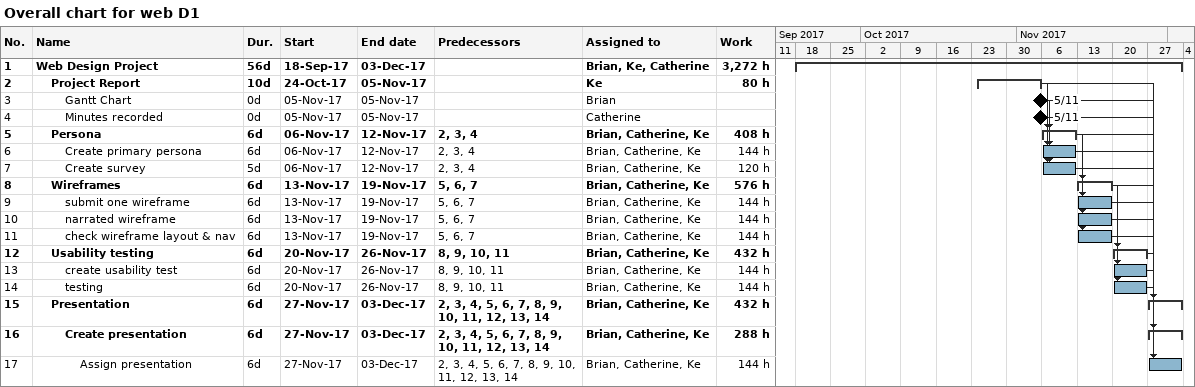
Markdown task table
Overall chart for web D1

| ID | Level | Task | Duration | Start | Finish | Predecessors | Resources | Work (h) |
|---|---|---|---|---|---|---|---|---|
| 1 | 1 | **Web Design Project** | 56d | 2017-09-18 | 2017-12-03 |  | Brian, Ke, Catherine | 3272 |
| 2 | 2 | **Project Report** | 10d | 2017-10-24 | 2017-11-05 |  | Ke | 80 |
| 3 | 3 | Gantt Chart | 0d | 2017-11-05 | 2017-11-05 |  | Brian |  |
| 4 | 3 | Minutes recorded | 0d | 2017-11-05 | 2017-11-05 |  | Catherine |  |
| 5 | 2 | **Persona** | 6d | 2017-11-06 | 2017-11-12 | 2, 3, 4 | Brian, Catherine, Ke | 408 |
| 6 | 3 | Create primary persona | 6d | 2017-11-06 | 2017-11-12 | 2, 3, 4 | Brian, Catherine, Ke | 144 |
| 7 | 3 | Create survey | 5d | 2017-11-06 | 2017-11-12 | 2, 3, 4 | Brian, Catherine, Ke | 120 |
| 8 | 2 | **Wireframes** | 6d | 2017-11-13 | 2017-11-19 | 5, 6, 7 | Brian, Catherine, Ke | 576 |
| 9 | 3 | submit one wireframe | 6d | 2017-11-13 | 2017-11-19 | 5, 6, 7 | Brian, Catherine, Ke | 144 |
| 10 | 3 | narrated wireframe | 6d | 2017-11-13 | 2017-11-19 | 5, 6, 7 | Brian, Catherine, Ke | 144 |
| 11 | 3 | check wireframe layout & nav | 6d | 2017-11-13 | 2017-11-19 | 5, 6, 7 | Brian, Catherine, Ke | 144 |
| 12 | 2 | **Usability testing** | 6d | 2017-11-20 | 2017-11-26 | 8, 9, 10, 11 | Brian, Catherine, Ke | 432 |
| 13 | 3 | create usability test | 6d | 2017-11-20 | 2017-11-26 | 8, 9, 10, 11 | Brian, Catherine, Ke | 144 |
| 14 | 3 | testing | 6d | 2017-11-20 | 2017-11-26 | 8, 9, 10, 11 | Brian, Catherine, Ke | 144 |
| 15 | 2 | **Presentation** | 6d | 2017-11-27 | 2017-12-03 | 2, 3, 4, 5, 6, 7, 8, 9, 10, 11, 12, 13, 14 | Brian, Catherine, Ke | 432 |
| 16 | 3 | **Create presentation** | 6d | 2017-11-27 | 2017-12-03 | 2, 3, 4, 5, 6, 7, 8, 9, 10, 11, 12, 13, 14 | Brian, Catherine, Ke | 288 |
| 17 | 4 | Assign presentation | 6d | 2017-11-27 | 2017-12-03 | 2, 3, 4, 5, 6, 7, 8, 9, 10, 11, 12, 13, 14 | Brian, Catherine, Ke | 144 |
